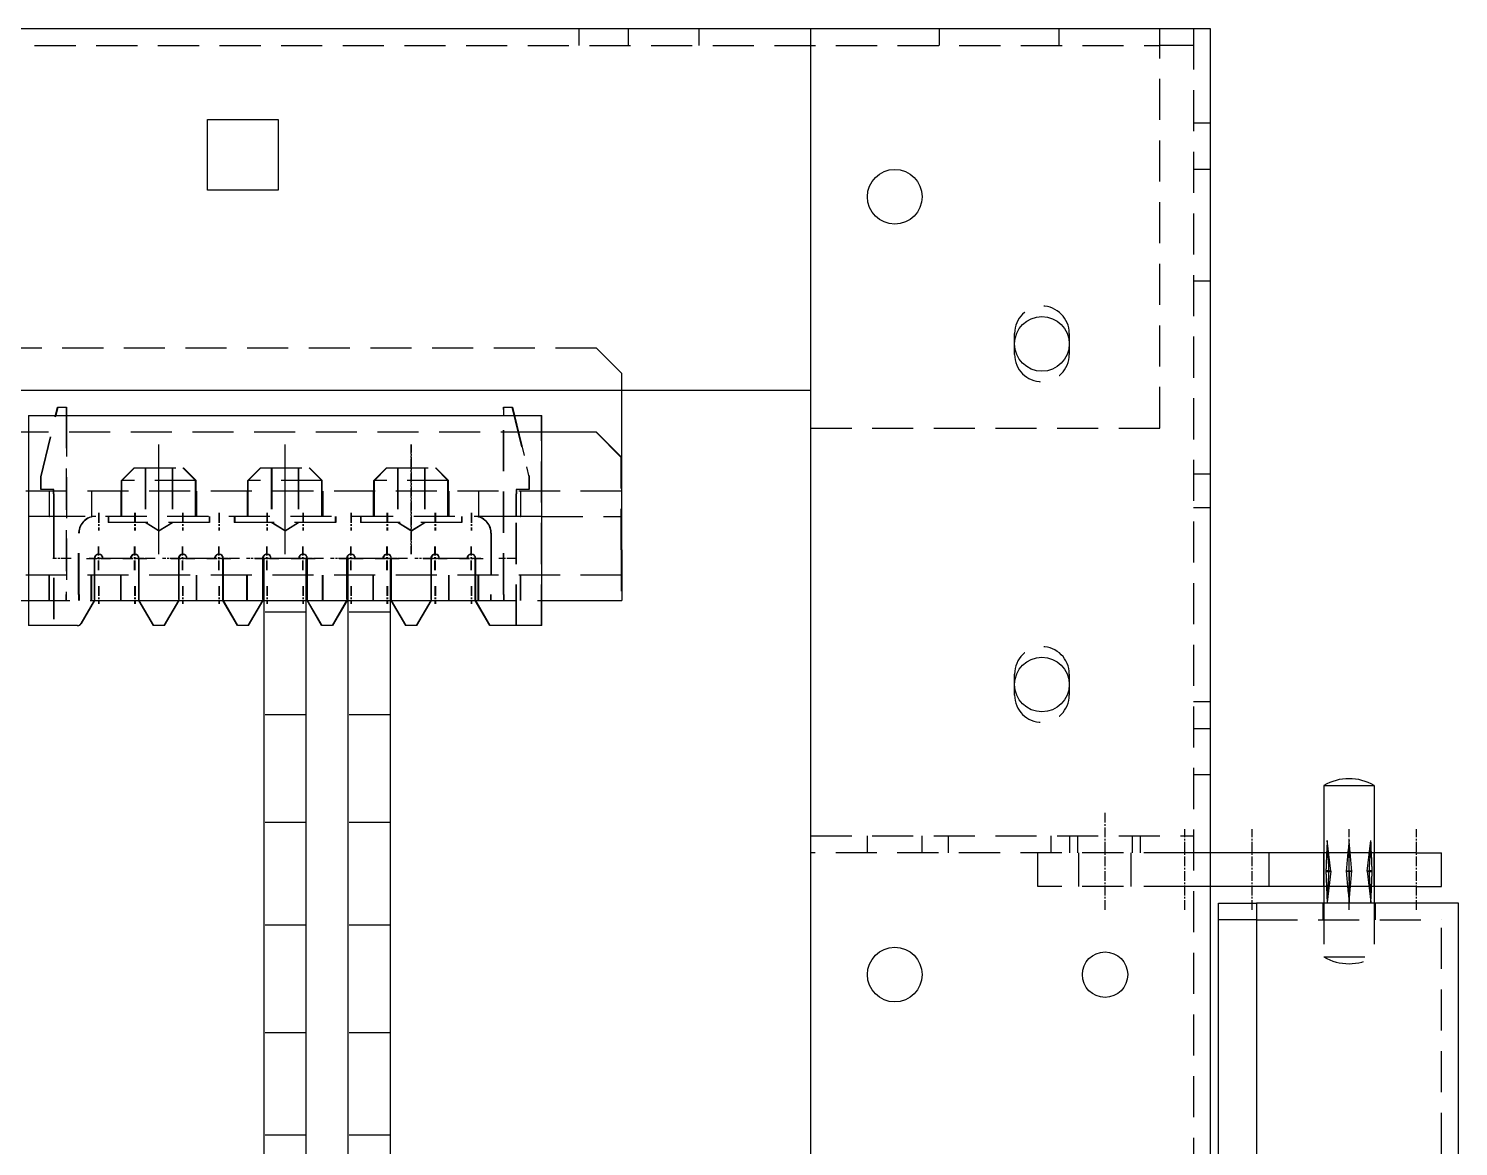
# Model space of a CAD drawing. Header units: millimetres. Extents: x -116965 to 323937, y 291661 to 566926.
# Drawn here: x -14747.6 to -14637.2, y 326656.1 to 326742.5 of the extents above; entities that cross this region are included whole.
import ezdxf

# ---------------------------------------------------------------- set-up
doc = ezdxf.new("R2010")
doc.units = ezdxf.units.MM
doc.linetypes.add('AXES2', pattern=[1.125, 0.75, -0.125, 0.125, -0.125])
doc.linetypes.add('HIDDEN2', pattern=[4.7625, 3.175, -1.5875])
doc.layers.add('ALPHA', color=255, linetype='Continuous')
doc.layers.add('AXE', color=80, linetype='AXES2')
doc.layers.add('Pointille_Court', color=40, linetype='HIDDEN2', lineweight=25)

msp = doc.modelspace()

# ---------------------------------------------------------------- linework, layer by layer
at = {"layer": 'ALPHA'}
for p, q in [((-15015.452844, 326742.532458), (-14687.202844, 326742.532458)), ((-14687.202844, 326742.532458), (-14656.327844, 326742.532458)), ((-14687.202844, 326742.532458), (-14687.202844, 326092.532458)), ((-14656.327844, 326742.532458), (-14656.327844, 326092.532458)), ((-14733.807844, 326735.512458), (-14728.347844, 326735.512458)), ((-14733.807844, 326730.052458), (-14733.807844, 326735.512458)), ((-14728.347844, 326735.512458), (-14728.347844, 326730.052458)), ((-14728.347844, 326730.052458), (-14733.807844, 326730.052458)), ((-15015.452844, 326714.582458), (-14687.202844, 326714.582458)), ((-14701.795344, 326709.382458), (-14701.795344, 326714.582458)), ((-14745.50197, 326712.632458), (-14745.345344, 326713.282458)), ((-14745.345344, 326713.282458), (-14744.695344, 326713.282458)), ((-14744.695344, 326713.282458), (-14744.695344, 326712.632458)), ((-14710.895344, 326713.282458), (-14710.245344, 326713.282458)), ((-14710.895344, 326712.632458), (-14710.895344, 326713.282458)), ((-14710.245344, 326713.282458), (-14710.088717, 326712.632458)), ((-14747.620344, 326712.632458), (-14707.970344, 326712.632458)), ((-14747.620344, 326712.632458), (-14747.620344, 326696.382458)), ((-14707.970344, 326696.382458), (-14707.970344, 326712.632458)), ((-14747.620344, 326711.332458), (-14789.220344, 326711.332458)), ((-14703.745344, 326711.332458), (-14707.970344, 326711.332458)), ((-14703.745344, 326711.332458), (-14701.795344, 326709.382458)), ((-14701.795344, 326702.232458), (-14701.795344, 326709.382458)), ((-14701.795344, 326702.232458), (-14701.795344, 326698.332458)), ((-14742.517844, 326701.582458), (-14742.517844, 326698.332458)), ((-14739.722844, 326701.582458), (-14741.867844, 326701.582458)), ((-14739.072844, 326698.332458), (-14739.072844, 326701.582458)), ((-14736.017844, 326701.582458), (-14736.017844, 326698.332458)), ((-14733.222844, 326701.582458), (-14735.367844, 326701.582458)), ((-14732.572844, 326698.332458), (-14732.572844, 326701.582458)), ((-14729.517844, 326701.582458), (-14729.517844, 326698.332458)), ((-14726.170344, 326701.582458), (-14729.420344, 326701.582458)), ((-14729.420344, 326620.332458), (-14729.420344, 326701.582458)), ((-14726.170344, 326620.332458), (-14726.170344, 326701.582458)), ((-14726.072844, 326698.332458), (-14726.072844, 326701.582458)), ((-14723.017844, 326701.582458), (-14723.017844, 326698.332458)), ((-14719.670344, 326701.582458), (-14722.920344, 326701.582458)), ((-14722.920344, 326620.332458), (-14722.920344, 326701.582458)), ((-14719.670344, 326620.332458), (-14719.670344, 326701.582458)), ((-14719.572844, 326698.332458), (-14719.572844, 326701.582458)), ((-14716.517844, 326701.582458), (-14716.517844, 326698.332458)), ((-14713.722844, 326701.582458), (-14715.867844, 326701.582458)), ((-14713.072844, 326698.332458), (-14713.072844, 326701.582458)), ((-14789.220344, 326698.332458), (-14747.620344, 326698.332458)), ((-14742.517844, 326698.332458), (-14743.549857, 326696.544958)), ((-14742.517844, 326698.332458), (-14739.072844, 326698.332458)), ((-14737.979511, 326696.382458), (-14739.105344, 326698.332458)), ((-14737.947011, 326696.382458), (-14739.072844, 326698.332458)), ((-14736.017844, 326698.332458), (-14737.143677, 326696.382458)), ((-14736.017844, 326698.332458), (-14732.572844, 326698.332458)), ((-14731.479511, 326696.382458), (-14732.605344, 326698.332458)), ((-14731.447011, 326696.382458), (-14732.572844, 326698.332458)), ((-14729.517844, 326698.332458), (-14730.643677, 326696.382458)), ((-14729.517844, 326698.332458), (-14729.420344, 326698.332458)), ((-14726.170344, 326698.332458), (-14726.072844, 326698.332458)), ((-14724.979511, 326696.382458), (-14726.105344, 326698.332458)), ((-14724.947011, 326696.382458), (-14726.072844, 326698.332458)), ((-14723.017844, 326698.332458), (-14724.143677, 326696.382458)), ((-14723.017844, 326698.332458), (-14722.920344, 326698.332458)), ((-14719.670344, 326698.332458), (-14719.572844, 326698.332458)), ((-14718.479511, 326696.382458), (-14719.605344, 326698.332458)), ((-14718.447011, 326696.382458), (-14719.572844, 326698.332458)), ((-14716.517844, 326698.332458), (-14717.643677, 326696.382458)), ((-14716.517844, 326698.332458), (-14713.072844, 326698.332458)), ((-14711.979511, 326696.382458), (-14713.105344, 326698.332458)), ((-14711.947011, 326696.382458), (-14713.072844, 326698.332458)), ((-14707.970344, 326698.332458), (-14701.795344, 326698.332458)), ((-14743.831315, 326696.382458), (-14747.620344, 326696.382458)), ((-14737.947011, 326696.382458), (-14737.979511, 326696.382458)), ((-14737.143677, 326696.382458), (-14737.947011, 326696.382458)), ((-14731.447011, 326696.382458), (-14731.479511, 326696.382458)), ((-14730.643677, 326696.382458), (-14731.447011, 326696.382458)), ((-14724.947011, 326696.382458), (-14724.979511, 326696.382458)), ((-14724.143677, 326696.382458), (-14724.947011, 326696.382458)), ((-14718.447011, 326696.382458), (-14718.479511, 326696.382458)), ((-14717.643677, 326696.382458), (-14718.447011, 326696.382458)), ((-14711.947011, 326696.382458), (-14711.979511, 326696.382458)), ((-14707.970344, 326696.382458), (-14711.947011, 326696.382458)), ((-14647.552844, 326684.032458), (-14647.552844, 326678.832458)), ((-14647.552844, 326684.032458), (-14643.652844, 326684.032458)), ((-14643.652844, 326684.032458), (-14643.652844, 326678.832458)), ((-14651.777844, 326678.832458), (-14656.327844, 326678.832458)), ((-14651.777844, 326676.232458), (-14651.777844, 326678.832458)), ((-14640.402844, 326678.832458), (-14651.777844, 326678.832458)), ((-14640.402844, 326678.832458), (-14638.452844, 326678.832458)), ((-14638.452844, 326676.232458), (-14638.452844, 326678.832458)), ((-14651.777844, 326676.232458), (-14656.327844, 326676.232458)), ((-14640.402844, 326676.232458), (-14651.777844, 326676.232458)), ((-14647.552844, 326676.232458), (-14647.552844, 326674.932458)), ((-14643.652844, 326676.232458), (-14643.652844, 326674.932458)), ((-14640.402844, 326676.232458), (-14638.452844, 326676.232458)), ((-14655.677844, 326673.632458), (-14655.677844, 326674.932458)), ((-14655.677844, 326674.932458), (-14652.752844, 326674.932458)), ((-14637.152844, 326674.932458), (-14652.752844, 326674.932458)), ((-14652.752844, 326674.932458), (-14652.752844, 326549.482458)), ((-14637.152844, 326549.482458), (-14637.152844, 326674.932458)), ((-14655.677844, 326550.782458), (-14655.677844, 326673.632458)), ((-14652.752844, 326673.632458), (-14655.677844, 326673.632458))]:
    msp.add_line(p, q, dxfattribs=at)
for centre, radius in [((-14680.702844, 326729.532458), 2.1125), ((-14669.327844, 326718.157458), 2.1125), ((-14669.327844, 326691.832458), 2.1125), ((-14680.702844, 326669.407458), 2.1125), ((-14664.452844, 326669.407458), 1.755)]:
    msp.add_circle(centre, radius, dxfattribs=at)
for centre, radius, start, end in [((-14742.192844, 326701.582458), 0.325, 0, 180), ((-14739.397844, 326701.582458), 0.325, 0, 180), ((-14735.692844, 326701.582458), 0.325, 0, 180), ((-14732.897844, 326701.582458), 0.325, 0, 180), ((-14729.192844, 326701.582458), 0.325, 0, 180), ((-14726.397844, 326701.582458), 0.325, 0, 180), ((-14722.692844, 326701.582458), 0.325, 0, 180), ((-14719.897844, 326701.582458), 0.325, 0, 180), ((-14716.192844, 326701.582458), 0.325, 0, 180), ((-14713.397844, 326701.582458), 0.325, 0, 180), ((-14743.831315, 326696.707458), 0.325, 270, 330), ((-14645.602844, 326680.636208), 3.91625, 60.13716564, 119.86283436)]:
    msp.add_arc(centre, radius, start, end, dxfattribs=at)
for centre, major_axis, ratio, start_param, end_param in [((-14645.602844, 326665.582962), (0.162431, -24.917985), 0.0779847629, 4.1053954977, 4.1512455895), ((-14645.602844, 326665.582962), (-1.765627, 24.917919), 0.0332164699, 0.9619575598, 1.0078076516), ((-14645.602844, 326665.582962), (1.765627, 24.917919), 0.0332164699, 5.2753776556, 5.3212277474), ((-14645.602844, 326665.582962), (-0.162431, -24.917985), 0.0779847629, 2.1319397177, 2.1777898095), ((-14645.602844, 326689.221953), (0.162431, 24.917985), 0.0779847629, 2.119666454, 2.1777898095), ((-14645.602844, 326689.221953), (-1.765627, -24.917919), 0.0332164699, 5.2631043919, 5.3212277474), ((-14645.602844, 326689.221953), (1.765627, -24.917919), 0.0332164699, 0.9619575598, 1.0200809153), ((-14645.602844, 326689.221953), (-0.162431, 24.917985), 0.0779847629, 4.1053954977, 4.1635188532)]:
    msp.add_ellipse(centre, major_axis=major_axis, ratio=ratio, start_param=start_param, end_param=end_param, dxfattribs=at)
at = {"layer": 'AXE'}
for p, q in [((-14737.577844, 326710.389958), (-14737.577844, 326701.900063)), ((-14737.545344, 326701.900063), (-14737.545344, 326710.389958)), ((-14727.827844, 326710.389958), (-14727.827844, 326701.900063)), ((-14727.795344, 326701.900063), (-14727.795344, 326710.389958)), ((-14718.077844, 326710.389958), (-14718.077844, 326701.900063)), ((-14718.045344, 326701.900063), (-14718.045344, 326710.389958)), ((-14742.225344, 326705.092458), (-14742.225344, 326703.727458)), ((-14742.192844, 326705.092458), (-14742.192844, 326703.727458)), ((-14739.430344, 326705.092458), (-14739.430344, 326703.727458)), ((-14739.397844, 326705.092458), (-14739.397844, 326703.727458)), ((-14735.725344, 326705.092458), (-14735.725344, 326703.727458)), ((-14735.692844, 326705.092458), (-14735.692844, 326703.727458)), ((-14732.930344, 326705.092458), (-14732.930344, 326703.727458)), ((-14732.897844, 326705.092458), (-14732.897844, 326703.727458)), ((-14729.225344, 326705.092458), (-14729.225344, 326703.727458)), ((-14729.192844, 326705.092458), (-14729.192844, 326703.727458)), ((-14726.430344, 326705.092458), (-14726.430344, 326703.727458)), ((-14726.397844, 326705.092458), (-14726.397844, 326703.727458)), ((-14722.725344, 326705.092458), (-14722.725344, 326703.727458)), ((-14722.692844, 326705.092458), (-14722.692844, 326703.727458)), ((-14719.930344, 326705.092458), (-14719.930344, 326703.727458)), ((-14719.897844, 326705.092458), (-14719.897844, 326703.727458)), ((-14716.225344, 326705.092458), (-14716.225344, 326703.727458)), ((-14716.192844, 326705.092458), (-14716.192844, 326703.727458)), ((-14713.430344, 326705.092458), (-14713.430344, 326703.727458)), ((-14713.397844, 326705.092458), (-14713.397844, 326703.727458)), ((-14742.225344, 326700.672458), (-14742.225344, 326702.492458)), ((-14742.192844, 326700.672458), (-14742.192844, 326702.492458)), ((-14739.430344, 326700.672458), (-14739.430344, 326702.492458)), ((-14739.397844, 326700.672458), (-14739.397844, 326702.492458)), ((-14735.725344, 326700.672458), (-14735.725344, 326702.492458)), ((-14735.692844, 326700.672458), (-14735.692844, 326702.492458)), ((-14732.930344, 326700.672458), (-14732.930344, 326702.492458)), ((-14732.897844, 326700.672458), (-14732.897844, 326702.492458)), ((-14729.225344, 326700.672458), (-14729.225344, 326702.492458)), ((-14729.192844, 326700.672458), (-14729.192844, 326702.492458)), ((-14726.430344, 326700.672458), (-14726.430344, 326702.492458)), ((-14726.397844, 326700.672458), (-14726.397844, 326702.492458)), ((-14722.725344, 326700.672458), (-14722.725344, 326702.492458)), ((-14722.692844, 326700.672458), (-14722.692844, 326702.492458)), ((-14719.930344, 326700.672458), (-14719.930344, 326702.492458)), ((-14719.897844, 326700.672458), (-14719.897844, 326702.492458)), ((-14716.225344, 326700.672458), (-14716.225344, 326702.492458)), ((-14716.192844, 326700.672458), (-14716.192844, 326702.492458)), ((-14713.430344, 326700.672458), (-14713.430344, 326702.492458)), ((-14713.397844, 326700.672458), (-14713.397844, 326702.492458)), ((-14744.370344, 326701.582458), (-14745.735344, 326701.582458)), ((-14744.337844, 326701.582458), (-14745.702844, 326701.582458)), ((-14743.135344, 326701.582458), (-14741.315344, 326701.582458)), ((-14743.102844, 326701.582458), (-14741.282844, 326701.582458)), ((-14741.575344, 326701.582458), (-14742.940344, 326701.582458)), ((-14741.542844, 326701.582458), (-14742.907844, 326701.582458)), ((-14740.340344, 326701.582458), (-14738.520344, 326701.582458)), ((-14740.307844, 326701.582458), (-14738.487844, 326701.582458)), ((-14738.715344, 326701.582458), (-14740.080344, 326701.582458)), ((-14738.682844, 326701.582458), (-14740.047844, 326701.582458)), ((-14737.870344, 326701.582458), (-14739.235344, 326701.582458)), ((-14737.837844, 326701.582458), (-14739.202844, 326701.582458)), ((-14735.920344, 326701.582458), (-14737.285344, 326701.582458)), ((-14735.887844, 326701.582458), (-14737.252844, 326701.582458)), ((-14736.635344, 326701.582458), (-14734.815344, 326701.582458)), ((-14736.602844, 326701.582458), (-14734.782844, 326701.582458)), ((-14735.075344, 326701.582458), (-14736.440344, 326701.582458)), ((-14735.042844, 326701.582458), (-14736.407844, 326701.582458)), ((-14733.840344, 326701.582458), (-14732.020344, 326701.582458)), ((-14733.807844, 326701.582458), (-14731.987844, 326701.582458)), ((-14732.215344, 326701.582458), (-14733.580344, 326701.582458)), ((-14732.182844, 326701.582458), (-14733.547844, 326701.582458)), ((-14731.370344, 326701.582458), (-14732.735344, 326701.582458)), ((-14731.337844, 326701.582458), (-14732.702844, 326701.582458)), ((-14729.420344, 326701.582458), (-14730.785344, 326701.582458)), ((-14729.387844, 326701.582458), (-14730.752844, 326701.582458)), ((-14730.135344, 326701.582458), (-14728.315344, 326701.582458)), ((-14730.102844, 326701.582458), (-14728.282844, 326701.582458)), ((-14728.575344, 326701.582458), (-14729.940344, 326701.582458)), ((-14728.542844, 326701.582458), (-14729.907844, 326701.582458)), ((-14727.340344, 326701.582458), (-14725.520344, 326701.582458)), ((-14727.307844, 326701.582458), (-14725.487844, 326701.582458)), ((-14725.715344, 326701.582458), (-14727.080344, 326701.582458)), ((-14725.682844, 326701.582458), (-14727.047844, 326701.582458)), ((-14724.870344, 326701.582458), (-14726.235344, 326701.582458)), ((-14724.837844, 326701.582458), (-14726.202844, 326701.582458)), ((-14722.920344, 326701.582458), (-14724.285344, 326701.582458)), ((-14722.887844, 326701.582458), (-14724.252844, 326701.582458)), ((-14723.635344, 326701.582458), (-14721.815344, 326701.582458)), ((-14723.602844, 326701.582458), (-14721.782844, 326701.582458)), ((-14722.075344, 326701.582458), (-14723.440344, 326701.582458)), ((-14722.042844, 326701.582458), (-14723.407844, 326701.582458)), ((-14720.840344, 326701.582458), (-14719.020344, 326701.582458)), ((-14720.807844, 326701.582458), (-14718.987844, 326701.582458)), ((-14719.215344, 326701.582458), (-14720.580344, 326701.582458)), ((-14719.182844, 326701.582458), (-14720.547844, 326701.582458)), ((-14718.370344, 326701.582458), (-14719.735344, 326701.582458)), ((-14718.337844, 326701.582458), (-14719.702844, 326701.582458)), ((-14716.420344, 326701.582458), (-14717.785344, 326701.582458)), ((-14716.387844, 326701.582458), (-14717.752844, 326701.582458)), ((-14717.135344, 326701.582458), (-14715.315344, 326701.582458)), ((-14717.102844, 326701.582458), (-14715.282844, 326701.582458)), ((-14715.575344, 326701.582458), (-14716.940344, 326701.582458)), ((-14715.542844, 326701.582458), (-14716.907844, 326701.582458)), ((-14714.340344, 326701.582458), (-14712.520344, 326701.582458)), ((-14714.307844, 326701.582458), (-14712.487844, 326701.582458)), ((-14712.715344, 326701.582458), (-14714.080344, 326701.582458)), ((-14712.682844, 326701.582458), (-14714.047844, 326701.582458)), ((-14709.920344, 326701.582458), (-14711.285344, 326701.582458)), ((-14709.887844, 326701.582458), (-14711.252844, 326701.582458)), ((-14742.225344, 326699.437458), (-14742.225344, 326698.072458)), ((-14742.192844, 326699.437458), (-14742.192844, 326698.072458)), ((-14739.430344, 326699.437458), (-14739.430344, 326698.072458)), ((-14739.397844, 326699.437458), (-14739.397844, 326698.072458)), ((-14735.725344, 326699.437458), (-14735.725344, 326698.072458)), ((-14735.692844, 326699.437458), (-14735.692844, 326698.072458)), ((-14732.930344, 326699.437458), (-14732.930344, 326698.072458)), ((-14732.897844, 326699.437458), (-14732.897844, 326698.072458)), ((-14729.225344, 326699.437458), (-14729.225344, 326698.072458)), ((-14729.192844, 326699.437458), (-14729.192844, 326698.072458)), ((-14726.430344, 326699.437458), (-14726.430344, 326698.072458)), ((-14726.397844, 326699.437458), (-14726.397844, 326698.072458)), ((-14722.725344, 326699.437458), (-14722.725344, 326698.072458)), ((-14722.692844, 326699.437458), (-14722.692844, 326698.072458)), ((-14719.930344, 326699.437458), (-14719.930344, 326698.072458)), ((-14719.897844, 326699.437458), (-14719.897844, 326698.072458)), ((-14716.225344, 326699.437458), (-14716.225344, 326698.072458)), ((-14716.192844, 326699.437458), (-14716.192844, 326698.072458)), ((-14713.430344, 326699.437458), (-14713.430344, 326698.072458)), ((-14713.397844, 326699.437458), (-14713.397844, 326698.072458)), ((-14664.452844, 326674.412458), (-14664.452844, 326681.952458)), ((-14658.277844, 326674.412458), (-14658.277844, 326680.652458)), ((-14653.077844, 326674.412458), (-14653.077844, 326680.652458)), ((-14645.602844, 326674.412458), (-14645.602844, 326680.652458)), ((-14640.402844, 326674.412458), (-14640.402844, 326680.652458))]:
    msp.add_line(p, q, dxfattribs=at)
at = {"layer": 'Pointille_Court'}
for p, q in [((-14705.077844, 326741.232458), (-14705.077844, 326742.532458)), ((-14701.307844, 326742.532458), (-14701.307844, 326741.232458)), ((-14695.847844, 326742.532458), (-14695.847844, 326741.232458)), ((-14677.257844, 326742.532458), (-14677.257844, 326741.232458)), ((-14668.027844, 326742.532458), (-14668.027844, 326741.232458)), ((-14660.227844, 326711.657458), (-14660.227844, 326742.532458)), ((-14657.627844, 326742.532458), (-14657.627844, 326092.532458)), ((-15042.427844, 326741.232458), (-14660.227844, 326741.232458)), ((-14657.627844, 326741.232458), (-14660.227844, 326741.232458)), ((-14656.327844, 326735.219958), (-14657.627844, 326735.219958)), ((-14656.327844, 326731.644958), (-14657.627844, 326731.644958)), ((-14657.627844, 326723.032458), (-14656.327844, 326723.032458)), ((-14671.440344, 326717.344958), (-14671.440344, 326718.969958)), ((-14667.215344, 326718.969958), (-14667.215344, 326717.344958)), ((-14703.745344, 326717.832458), (-14995.595344, 326717.832458)), ((-14703.745344, 326717.832458), (-14701.795344, 326715.882458)), ((-14701.795344, 326714.582458), (-14701.795344, 326715.882458)), ((-14746.677844, 326707.887458), (-14745.377844, 326713.282458)), ((-14745.377844, 326713.282458), (-14745.345344, 326713.282458)), ((-14744.727844, 326713.282458), (-14744.727844, 326698.798782)), ((-14710.927844, 326713.282458), (-14710.895344, 326713.282458)), ((-14710.927844, 326698.802827), (-14710.927844, 326713.282458)), ((-14710.277844, 326713.282458), (-14708.977844, 326707.887458)), ((-14746.645344, 326707.887458), (-14745.50197, 326712.632458)), ((-14744.695344, 326712.632458), (-14744.695344, 326698.798782)), ((-14710.895344, 326698.802827), (-14710.895344, 326712.632458)), ((-14710.088717, 326712.632458), (-14708.945344, 326707.887458)), ((-14708.002844, 326696.382458), (-14708.002844, 326712.632458)), ((-14707.970344, 326711.332458), (-14747.620344, 326711.332458)), ((-14703.777844, 326711.332458), (-14701.827844, 326709.382458)), ((-14687.202844, 326711.657458), (-14660.227844, 326711.657458)), ((-14701.827844, 326702.232458), (-14701.827844, 326709.382458)), ((-14746.677844, 326706.912458), (-14746.677844, 326707.887458)), ((-14746.645344, 326706.912458), (-14746.645344, 326707.887458)), ((-14739.462844, 326708.569958), (-14740.437844, 326707.594958)), ((-14739.430344, 326708.569958), (-14740.405344, 326707.594958)), ((-14739.462844, 326708.569958), (-14739.430344, 326708.569958)), ((-14739.430344, 326708.569958), (-14735.660344, 326708.569958)), ((-14738.617844, 326708.569958), (-14738.617844, 326704.832458)), ((-14738.585344, 326708.569958), (-14738.585344, 326704.832458)), ((-14736.537844, 326708.569958), (-14736.537844, 326704.832458)), ((-14736.505344, 326708.569958), (-14736.505344, 326704.832458)), ((-14735.692844, 326708.569958), (-14734.717844, 326707.594958)), ((-14735.660344, 326708.569958), (-14734.685344, 326707.594958)), ((-14729.712844, 326708.569958), (-14730.687844, 326707.594958)), ((-14729.680344, 326708.569958), (-14730.655344, 326707.594958)), ((-14729.712844, 326708.569958), (-14729.680344, 326708.569958)), ((-14729.680344, 326708.569958), (-14725.910344, 326708.569958)), ((-14728.867844, 326708.569958), (-14728.867844, 326704.832458)), ((-14728.835344, 326708.569958), (-14728.835344, 326704.832458)), ((-14726.787844, 326708.569958), (-14726.787844, 326704.832458)), ((-14726.755344, 326708.569958), (-14726.755344, 326704.832458)), ((-14725.942844, 326708.569958), (-14724.967844, 326707.594958)), ((-14725.910344, 326708.569958), (-14724.935344, 326707.594958)), ((-14719.962844, 326708.569958), (-14720.937844, 326707.594958)), ((-14719.930344, 326708.569958), (-14720.905344, 326707.594958)), ((-14719.962844, 326708.569958), (-14719.930344, 326708.569958)), ((-14719.930344, 326708.569958), (-14716.160344, 326708.569958)), ((-14719.117844, 326708.569958), (-14719.117844, 326704.832458)), ((-14719.085344, 326708.569958), (-14719.085344, 326704.832458)), ((-14717.037844, 326708.569958), (-14717.037844, 326704.832458)), ((-14717.005344, 326708.569958), (-14717.005344, 326704.832458)), ((-14716.192844, 326708.569958), (-14715.217844, 326707.594958)), ((-14716.160344, 326708.569958), (-14715.185344, 326707.594958)), ((-14708.977844, 326707.887458), (-14708.977844, 326706.912458)), ((-14708.945344, 326707.887458), (-14708.945344, 326706.912458)), ((-14656.327844, 326708.082458), (-14657.627844, 326708.082458)), ((-14701.795344, 326706.782458), (-14997.545344, 326706.782458)), ((-14746.645344, 326706.912458), (-14746.677844, 326706.912458)), ((-14745.670344, 326706.912458), (-14746.645344, 326706.912458)), ((-14745.995344, 326704.832458), (-14745.995344, 326706.782458)), ((-14745.702844, 326706.578627), (-14745.702844, 326706.912458)), ((-14745.702844, 326706.578627), (-14745.702844, 326704.832458)), ((-14745.670344, 326706.578627), (-14745.670344, 326706.912458)), ((-14745.670344, 326706.578627), (-14745.670344, 326704.832458)), ((-14742.745344, 326704.832458), (-14742.745344, 326706.782458)), ((-14740.470344, 326704.832458), (-14740.470344, 326706.782458)), ((-14740.437844, 326704.832458), (-14740.437844, 326707.594958)), ((-14740.405344, 326707.594958), (-14740.437844, 326707.594958)), ((-14740.405344, 326704.832458), (-14740.405344, 326707.594958)), ((-14734.685344, 326707.594958), (-14740.405344, 326707.594958)), ((-14734.717844, 326704.832458), (-14734.717844, 326707.594958)), ((-14734.685344, 326704.832458), (-14734.685344, 326707.594958)), ((-14734.620344, 326704.832458), (-14734.620344, 326706.782458)), ((-14730.720344, 326704.832458), (-14730.720344, 326706.782458)), ((-14730.687844, 326704.832458), (-14730.687844, 326707.594958)), ((-14730.655344, 326707.594958), (-14730.687844, 326707.594958)), ((-14730.655344, 326704.832458), (-14730.655344, 326707.594958)), ((-14724.935344, 326707.594958), (-14730.655344, 326707.594958)), ((-14724.967844, 326704.832458), (-14724.967844, 326707.594958)), ((-14724.935344, 326704.832458), (-14724.935344, 326707.594958)), ((-14724.870344, 326704.832458), (-14724.870344, 326706.782458)), ((-14720.970344, 326704.832458), (-14720.970344, 326706.782458)), ((-14720.937844, 326704.832458), (-14720.937844, 326707.594958)), ((-14720.905344, 326707.594958), (-14720.937844, 326707.594958)), ((-14720.905344, 326704.832458), (-14720.905344, 326707.594958)), ((-14715.185344, 326707.594958), (-14720.905344, 326707.594958)), ((-14715.217844, 326704.832458), (-14715.217844, 326707.594958)), ((-14715.185344, 326704.832458), (-14715.185344, 326707.594958)), ((-14715.120344, 326704.832458), (-14715.120344, 326706.782458)), ((-14712.845344, 326704.832458), (-14712.845344, 326706.782458)), ((-14709.920344, 326706.912458), (-14709.952844, 326706.912458)), ((-14709.952844, 326706.912458), (-14709.952844, 326706.578627)), ((-14709.952844, 326704.832458), (-14709.952844, 326706.578627)), ((-14708.945344, 326706.912458), (-14709.920344, 326706.912458)), ((-14709.920344, 326706.912458), (-14709.920344, 326706.578627)), ((-14709.920344, 326704.832458), (-14709.920344, 326706.578627)), ((-14709.595344, 326704.832458), (-14709.595344, 326706.782458)), ((-14656.327844, 326705.482458), (-14657.627844, 326705.482458)), ((-14745.995344, 326704.832458), (-14747.620344, 326704.832458)), ((-14745.995344, 326704.832458), (-14745.972369, 326704.832458)), ((-14745.670344, 326704.832458), (-14745.972369, 326704.832458)), ((-14745.702844, 326704.832458), (-14745.702844, 326696.382458)), ((-14745.670344, 326704.832458), (-14745.670344, 326696.382458)), ((-14709.920344, 326704.832458), (-14745.670344, 326704.832458)), ((-14741.477844, 326704.832458), (-14741.477844, 326704.344958)), ((-14741.445344, 326704.344958), (-14741.477844, 326704.344958)), ((-14741.445344, 326704.832458), (-14741.445344, 326704.344958)), ((-14733.645344, 326704.344958), (-14741.445344, 326704.344958)), ((-14737.577844, 326703.720063), (-14738.617844, 326704.344958)), ((-14737.545344, 326703.720063), (-14738.585344, 326704.344958)), ((-14737.577844, 326703.720063), (-14736.537844, 326704.344958)), ((-14737.545344, 326703.720063), (-14736.505344, 326704.344958)), ((-14733.677844, 326704.832458), (-14733.677844, 326704.344958)), ((-14733.645344, 326704.832458), (-14733.645344, 326704.344958)), ((-14731.727844, 326704.832458), (-14731.727844, 326704.344958)), ((-14731.695344, 326704.344958), (-14731.727844, 326704.344958)), ((-14731.695344, 326704.832458), (-14731.695344, 326704.344958)), ((-14723.895344, 326704.344958), (-14731.695344, 326704.344958)), ((-14727.827844, 326703.720063), (-14728.867844, 326704.344958)), ((-14727.795344, 326703.720063), (-14728.835344, 326704.344958)), ((-14727.827844, 326703.720063), (-14726.787844, 326704.344958)), ((-14727.795344, 326703.720063), (-14726.755344, 326704.344958)), ((-14723.927844, 326704.832458), (-14723.927844, 326704.344958)), ((-14723.895344, 326704.832458), (-14723.895344, 326704.344958)), ((-14721.977844, 326704.832458), (-14721.977844, 326704.344958)), ((-14721.945344, 326704.344958), (-14721.977844, 326704.344958)), ((-14721.945344, 326704.832458), (-14721.945344, 326704.344958)), ((-14714.145344, 326704.344958), (-14721.945344, 326704.344958)), ((-14718.077844, 326703.720063), (-14719.117844, 326704.344958)), ((-14718.045344, 326703.720063), (-14719.085344, 326704.344958)), ((-14718.077844, 326703.720063), (-14717.037844, 326704.344958)), ((-14718.045344, 326703.720063), (-14717.005344, 326704.344958)), ((-14714.177844, 326704.832458), (-14714.177844, 326704.344958)), ((-14714.145344, 326704.832458), (-14714.145344, 326704.344958)), ((-14709.952844, 326696.382458), (-14709.952844, 326704.832458)), ((-14709.920344, 326696.382458), (-14709.920344, 326704.832458)), ((-14709.618318, 326704.832458), (-14709.920344, 326704.832458)), ((-14709.618318, 326704.832458), (-14709.595344, 326704.832458)), ((-14707.970344, 326704.832458), (-14709.595344, 326704.832458)), ((-14707.970344, 326704.832458), (-14701.795344, 326704.832458)), ((-14743.752844, 326698.802944), (-14743.752844, 326703.532458)), ((-14743.720344, 326698.802944), (-14743.720344, 326703.532458)), ((-14711.902844, 326703.532458), (-14711.902844, 326698.802944)), ((-14711.870344, 326703.532458), (-14711.870344, 326698.802944)), ((-14701.827844, 326702.232458), (-14701.827844, 326698.332458)), ((-14742.550344, 326701.582458), (-14742.550344, 326698.332458)), ((-14741.867844, 326701.582458), (-14741.900344, 326701.582458)), ((-14739.105344, 326698.332458), (-14739.105344, 326701.582458)), ((-14736.050344, 326701.582458), (-14736.050344, 326698.332458)), ((-14735.367844, 326701.582458), (-14735.400344, 326701.582458)), ((-14732.605344, 326698.332458), (-14732.605344, 326701.582458)), ((-14729.550344, 326701.582458), (-14729.550344, 326698.332458)), ((-14726.105344, 326698.332458), (-14726.105344, 326701.582458)), ((-14723.050344, 326701.582458), (-14723.050344, 326698.332458)), ((-14719.605344, 326698.332458), (-14719.605344, 326701.582458)), ((-14716.550344, 326701.582458), (-14716.550344, 326698.332458)), ((-14715.867844, 326701.582458), (-14715.900344, 326701.582458)), ((-14713.105344, 326698.332458), (-14713.105344, 326701.582458)), ((-14701.795344, 326700.282458), (-14997.545344, 326700.282458)), ((-14746.027844, 326698.332458), (-14746.027844, 326700.282458)), ((-14745.995344, 326698.332458), (-14745.995344, 326700.282458)), ((-14742.777844, 326698.332458), (-14742.777844, 326700.282458)), ((-14742.745344, 326698.332458), (-14742.745344, 326700.282458)), ((-14740.502844, 326698.332458), (-14740.502844, 326700.282458)), ((-14740.470344, 326698.332458), (-14740.470344, 326700.282458)), ((-14734.652844, 326698.332458), (-14734.652844, 326700.282458)), ((-14734.620344, 326698.332458), (-14734.620344, 326700.282458)), ((-14730.752844, 326698.332458), (-14730.752844, 326700.282458)), ((-14730.720344, 326698.332458), (-14730.720344, 326700.282458)), ((-14724.902844, 326698.332458), (-14724.902844, 326700.282458)), ((-14724.870344, 326698.332458), (-14724.870344, 326700.282458)), ((-14721.002844, 326698.332458), (-14721.002844, 326700.282458)), ((-14720.970344, 326698.332458), (-14720.970344, 326700.282458)), ((-14715.152844, 326698.332458), (-14715.152844, 326700.282458)), ((-14715.120344, 326698.332458), (-14715.120344, 326700.282458)), ((-14712.877844, 326698.332458), (-14712.877844, 326700.282458)), ((-14712.845344, 326698.332458), (-14712.845344, 326700.282458)), ((-14709.627844, 326698.332458), (-14709.627844, 326700.282458)), ((-14709.595344, 326698.332458), (-14709.595344, 326700.282458)), ((-14744.727844, 326698.332458), (-14744.727844, 326698.798782)), ((-14744.695344, 326698.332458), (-14744.695344, 326698.798782)), ((-14743.752844, 326698.802944), (-14743.752844, 326698.332458)), ((-14743.720344, 326698.802944), (-14743.720344, 326698.332458)), ((-14711.902844, 326698.332458), (-14711.902844, 326698.802944)), ((-14711.870344, 326698.332458), (-14711.870344, 326698.802944)), ((-14710.927844, 326698.802827), (-14710.927844, 326698.332458)), ((-14710.895344, 326698.802827), (-14710.895344, 326698.332458)), ((-14747.620344, 326698.332458), (-14742.517844, 326698.332458)), ((-14742.550344, 326698.332458), (-14743.582357, 326696.544958)), ((-14739.072844, 326698.332458), (-14736.017844, 326698.332458)), ((-14736.050344, 326698.332458), (-14737.176177, 326696.382458)), ((-14732.572844, 326698.332458), (-14729.517844, 326698.332458)), ((-14729.550344, 326698.332458), (-14730.676177, 326696.382458)), ((-14729.420344, 326698.332458), (-14726.170344, 326698.332458)), ((-14726.072844, 326698.332458), (-14723.017844, 326698.332458)), ((-14723.050344, 326698.332458), (-14724.176177, 326696.382458)), ((-14722.920344, 326698.332458), (-14719.670344, 326698.332458)), ((-14719.572844, 326698.332458), (-14716.517844, 326698.332458)), ((-14716.550344, 326698.332458), (-14717.676177, 326696.382458)), ((-14713.072844, 326698.332458), (-14707.970344, 326698.332458)), ((-14726.170344, 326697.422458), (-14729.420344, 326697.422458)), ((-14719.670344, 326697.422458), (-14722.920344, 326697.422458)), ((-14671.440344, 326691.019958), (-14671.440344, 326692.644958)), ((-14667.215344, 326692.644958), (-14667.215344, 326691.019958)), ((-14657.627844, 326690.532458), (-14656.327844, 326690.532458)), ((-14726.170344, 326689.492458), (-14729.420344, 326689.492458)), ((-14719.670344, 326689.492458), (-14722.920344, 326689.492458)), ((-14656.327844, 326688.419958), (-14657.627844, 326688.419958)), ((-14656.327844, 326684.844958), (-14657.627844, 326684.844958)), ((-14726.170344, 326681.172458), (-14729.420344, 326681.172458)), ((-14719.670344, 326681.172458), (-14722.920344, 326681.172458)), ((-14687.202844, 326680.132458), (-14657.627844, 326680.132458)), ((-14682.815344, 326678.832458), (-14682.815344, 326680.132458)), ((-14678.590344, 326678.832458), (-14678.590344, 326680.132458)), ((-14676.542844, 326678.832458), (-14676.542844, 326680.132458)), ((-14668.612844, 326678.832458), (-14668.612844, 326680.132458)), ((-14667.182844, 326678.832458), (-14667.182844, 326680.132458)), ((-14666.565344, 326678.832458), (-14666.565344, 326680.132458)), ((-14662.340344, 326678.832458), (-14662.340344, 326680.132458)), ((-14661.722844, 326678.832458), (-14661.722844, 326680.132458)), ((-14647.008209, 326677.402458), (-14647.291593, 326679.785791)), ((-14645.602844, 326677.402458), (-14645.602844, 326679.785791)), ((-14644.197478, 326677.402458), (-14643.914094, 326679.785791)), ((-14658.277844, 326678.832458), (-14687.202844, 326678.832458)), ((-14669.652844, 326676.232458), (-14669.652844, 326678.832458)), ((-14658.277844, 326678.832458), (-14669.652844, 326678.832458)), ((-14666.467844, 326676.232458), (-14666.467844, 326678.832458)), ((-14662.437844, 326676.232458), (-14662.437844, 326678.832458)), ((-14656.327844, 326678.832458), (-14658.277844, 326678.832458)), ((-14647.552844, 326676.232458), (-14647.552844, 326678.832458)), ((-14647.552844, 326678.832458), (-14647.552844, 326676.232458)), ((-14643.652844, 326676.232458), (-14643.652844, 326678.832458)), ((-14643.652844, 326678.832458), (-14643.652844, 326676.232458)), ((-14647.008209, 326677.402458), (-14647.39173, 326677.445639)), ((-14647.39173, 326677.359276), (-14647.008209, 326677.402458)), ((-14647.390199, 326677.402458), (-14647.171721, 326677.402458)), ((-14647.008209, 326677.402458), (-14647.388656, 326677.445758)), ((-14647.008209, 326677.402458), (-14647.388656, 326677.359158)), ((-14647.008209, 326677.402458), (-14647.291593, 326675.019124)), ((-14647.174005, 326677.445758), (-14647.008209, 326677.402458)), ((-14647.174005, 326677.359158), (-14647.008209, 326677.402458)), ((-14647.008209, 326677.402458), (-14647.171721, 326677.402458)), ((-14647.16944, 326677.445639), (-14647.008209, 326677.402458)), ((-14647.008209, 326677.402458), (-14647.16944, 326677.359276)), ((-14645.825133, 326677.445639), (-14645.602844, 326677.402458)), ((-14645.602844, 326677.402458), (-14645.825133, 326677.359276)), ((-14645.602844, 326677.402458), (-14645.821321, 326677.402458)), ((-14645.817494, 326677.445758), (-14645.602844, 326677.402458)), ((-14645.817494, 326677.359158), (-14645.602844, 326677.402458)), ((-14645.602844, 326677.402458), (-14645.388193, 326677.445758)), ((-14645.602844, 326677.402458), (-14645.380554, 326677.445639)), ((-14645.602844, 326677.402458), (-14645.602844, 326675.019124)), ((-14645.384366, 326677.402458), (-14645.602844, 326677.402458)), ((-14645.380554, 326677.359276), (-14645.602844, 326677.402458)), ((-14645.602844, 326677.402458), (-14645.388193, 326677.359158)), ((-14644.197478, 326677.402458), (-14644.031682, 326677.445758)), ((-14643.817031, 326677.445758), (-14644.197478, 326677.402458)), ((-14643.813957, 326677.445639), (-14644.197478, 326677.402458)), ((-14644.197478, 326677.402458), (-14644.036247, 326677.445639)), ((-14644.197478, 326677.402458), (-14643.914094, 326675.019124)), ((-14644.033966, 326677.402458), (-14644.197478, 326677.402458)), ((-14643.817031, 326677.359158), (-14644.197478, 326677.402458)), ((-14644.197478, 326677.402458), (-14643.813957, 326677.359276)), ((-14644.036247, 326677.359276), (-14644.197478, 326677.402458)), ((-14644.197478, 326677.402458), (-14644.031682, 326677.359158)), ((-14644.033966, 326677.402458), (-14643.815488, 326677.402458)), ((-14658.277844, 326676.232458), (-14669.652844, 326676.232458)), ((-14656.327844, 326676.232458), (-14658.277844, 326676.232458)), ((-14647.617844, 326674.932458), (-14647.617844, 326673.632458)), ((-14647.552844, 326674.932458), (-14647.552844, 326670.772458)), ((-14643.652844, 326674.932458), (-14643.652844, 326670.772458)), ((-14643.587844, 326674.932458), (-14643.587844, 326673.632458)), ((-14652.752844, 326673.632458), (-14638.452844, 326673.632458)), ((-14638.452844, 326550.782458), (-14638.452844, 326673.632458)), ((-14726.170344, 326673.242458), (-14729.420344, 326673.242458)), ((-14719.670344, 326673.242458), (-14722.920344, 326673.242458)), ((-14647.552844, 326670.772458), (-14643.652844, 326670.772458)), ((-14726.170344, 326664.922458), (-14729.420344, 326664.922458)), ((-14719.670344, 326664.922458), (-14722.920344, 326664.922458)), ((-14726.170344, 326656.992458), (-14729.420344, 326656.992458)), ((-14719.670344, 326656.992458), (-14722.920344, 326656.992458))]:
    msp.add_line(p, q, dxfattribs=at)
for centre, radius, start, end in [((-14669.327844, 326718.969958), 2.1125, 0, 180), ((-14669.327844, 326717.344958), 2.1125, 180, 0), ((-14742.452844, 326703.532458), 1.3, 90, 178), ((-14742.420344, 326703.532458), 1.3, 90, 178), ((-14713.202844, 326703.532458), 1.3, 2, 90), ((-14713.170344, 326703.532458), 1.3, 2, 90), ((-14742.452844, 326703.532458), 1.3, 178, 180), ((-14742.420344, 326703.532458), 1.3, 178, 180), ((-14713.202844, 326703.532458), 1.3, 0, 2), ((-14713.170344, 326703.532458), 1.3, 0, 2), ((-14742.225344, 326701.582458), 0.325, 0, 180), ((-14739.430344, 326701.582458), 0.325, 0, 180), ((-14735.725344, 326701.582458), 0.325, 0, 180), ((-14732.930344, 326701.582458), 0.325, 0, 180), ((-14729.225344, 326701.582458), 0.325, 0, 180), ((-14726.430344, 326701.582458), 0.325, 0, 180), ((-14722.725344, 326701.582458), 0.325, 0, 180), ((-14719.930344, 326701.582458), 0.325, 0, 180), ((-14716.225344, 326701.582458), 0.325, 0, 180), ((-14713.430344, 326701.582458), 0.325, 0, 180), ((-14743.863815, 326696.707458), 0.325, 270, 330), ((-14669.327844, 326692.644958), 2.1125, 0, 180), ((-14669.327844, 326691.019958), 2.1125, 180, 0), ((-14645.602844, 326674.168708), 3.91625, 240.13716564, 299.86283436)]:
    msp.add_arc(centre, radius, start, end, dxfattribs=at)
for centre, major_axis, ratio, start_param, end_param in [((-14645.602844, 326665.582962), (1.605405, 24.917886), 0.0444209743, 0.9671731361, 1.077473861), ((-14645.602844, 326665.582962), (-1.605405, 24.917886), 0.0444209743, 5.2057114462, 5.3160121711), ((-14645.602844, 326665.582962), (0.162431, -24.917985), 0.0779847629, 4.1512455895, 4.2156962226), ((-14645.602844, 326665.582962), (-1.765627, 24.917919), 0.0332164699, 1.0078076516, 1.0722582847), ((-14645.602844, 326665.582962), (1.765627, 24.917919), 0.0332164699, 5.2109270225, 5.2753776556), ((-14645.602844, 326665.582962), (-0.162431, -24.917985), 0.0779847629, 2.0674890846, 2.1319397177), ((-14645.602844, 326677.179656), (-1.949936, 0.232934), 0.0676868882, 5.8779727804, 5.8819151496), ((-14645.602844, 326689.221953), (0.162431, 24.917985), 0.0779847629, 2.0635467155, 2.0655141579), ((-14645.602844, 326665.582962), (0.162431, -24.917985), 0.0779847629, 4.2176711493, 4.2196385917), ((-14645.602844, 326677.625259), (1.949936, 0.232934), 0.0676868882, 3.5428628112, 3.5468051803), ((-14645.602844, 326689.221953), (0.162431, 24.917985), 0.0779847629, 2.0674890846, 2.119666454), ((-14645.602844, 326689.221953), (-1.765627, -24.917919), 0.0332164699, 5.2109270225, 5.2631043919), ((-14645.602844, 326677.179656), (-1.949936, 0.232934), 0.0676868882, 5.6534289616, 5.6573713307), ((-14645.602844, 326677.625259), (1.949936, 0.232934), 0.0676868882, 3.7674066301, 3.7713489992), ((-14645.602844, 326689.221953), (-1.765627, -24.917919), 0.0332164699, 5.2069846534, 5.2089520958), ((-14645.602844, 326665.582962), (-1.765627, 24.917919), 0.0332164699, 1.0742332114, 1.0762006538), ((-14645.602844, 326677.179656), (-1.95, 0), 0.1372965938, 4.8226897053, 4.8266320744), ((-14645.602844, 326689.221953), (1.605405, -24.917886), 0.0444209743, 5.2017690771, 5.2037365195), ((-14645.602844, 326665.582962), (1.605405, 24.917886), 0.0444209743, 1.0794487877, 1.0814162301), ((-14645.602844, 326677.625259), (1.95, 0), 0.1372965938, 4.5981458864, 4.6020882555), ((-14645.602844, 326689.221953), (1.605405, -24.917886), 0.0444209743, 5.2057114462, 5.3160121711), ((-14645.602844, 326689.221953), (-1.605405, -24.917886), 0.0444209743, 0.9671731361, 1.077473861), ((-14645.602844, 326677.179656), (-1.95, 0), 0.1372965938, 4.5981458864, 4.6020882555), ((-14645.602844, 326677.625259), (1.95, 0), 0.1372965938, 4.8226897053, 4.8266320744), ((-14645.602844, 326689.221953), (-1.605405, -24.917886), 0.0444209743, 1.0794487877, 1.0814162301), ((-14645.602844, 326665.582962), (-1.605405, 24.917886), 0.0444209743, 5.2017690771, 5.2037365195), ((-14645.602844, 326677.179656), (-1.949936, -0.232934), 0.0676868882, 3.7674066301, 3.7713489992), ((-14645.602844, 326689.221953), (1.765627, -24.917919), 0.0332164699, 1.0742332114, 1.0762006538), ((-14645.602844, 326665.582962), (1.765627, 24.917919), 0.0332164699, 5.2069846534, 5.2089520958), ((-14645.602844, 326677.625259), (1.949936, -0.232934), 0.0676868882, 5.6534289616, 5.6573713307), ((-14645.602844, 326689.221953), (1.765627, -24.917919), 0.0332164699, 1.0200809153, 1.0722582847), ((-14645.602844, 326689.221953), (-0.162431, 24.917985), 0.0779847629, 4.1635188532, 4.2156962226), ((-14645.602844, 326677.179656), (-1.949936, -0.232934), 0.0676868882, 3.5428628112, 3.5468051803), ((-14645.602844, 326677.625259), (1.949936, -0.232934), 0.0676868882, 5.8779727804, 5.8819151496), ((-14645.602844, 326689.221953), (-0.162431, 24.917985), 0.0779847629, 4.2176711493, 4.2196385917), ((-14645.602844, 326665.582962), (-0.162431, -24.917985), 0.0779847629, 2.0635467155, 2.0655141579)]:
    msp.add_ellipse(centre, major_axis=major_axis, ratio=ratio, start_param=start_param, end_param=end_param, dxfattribs=at)

doc.saveas('drawing.dxf')
